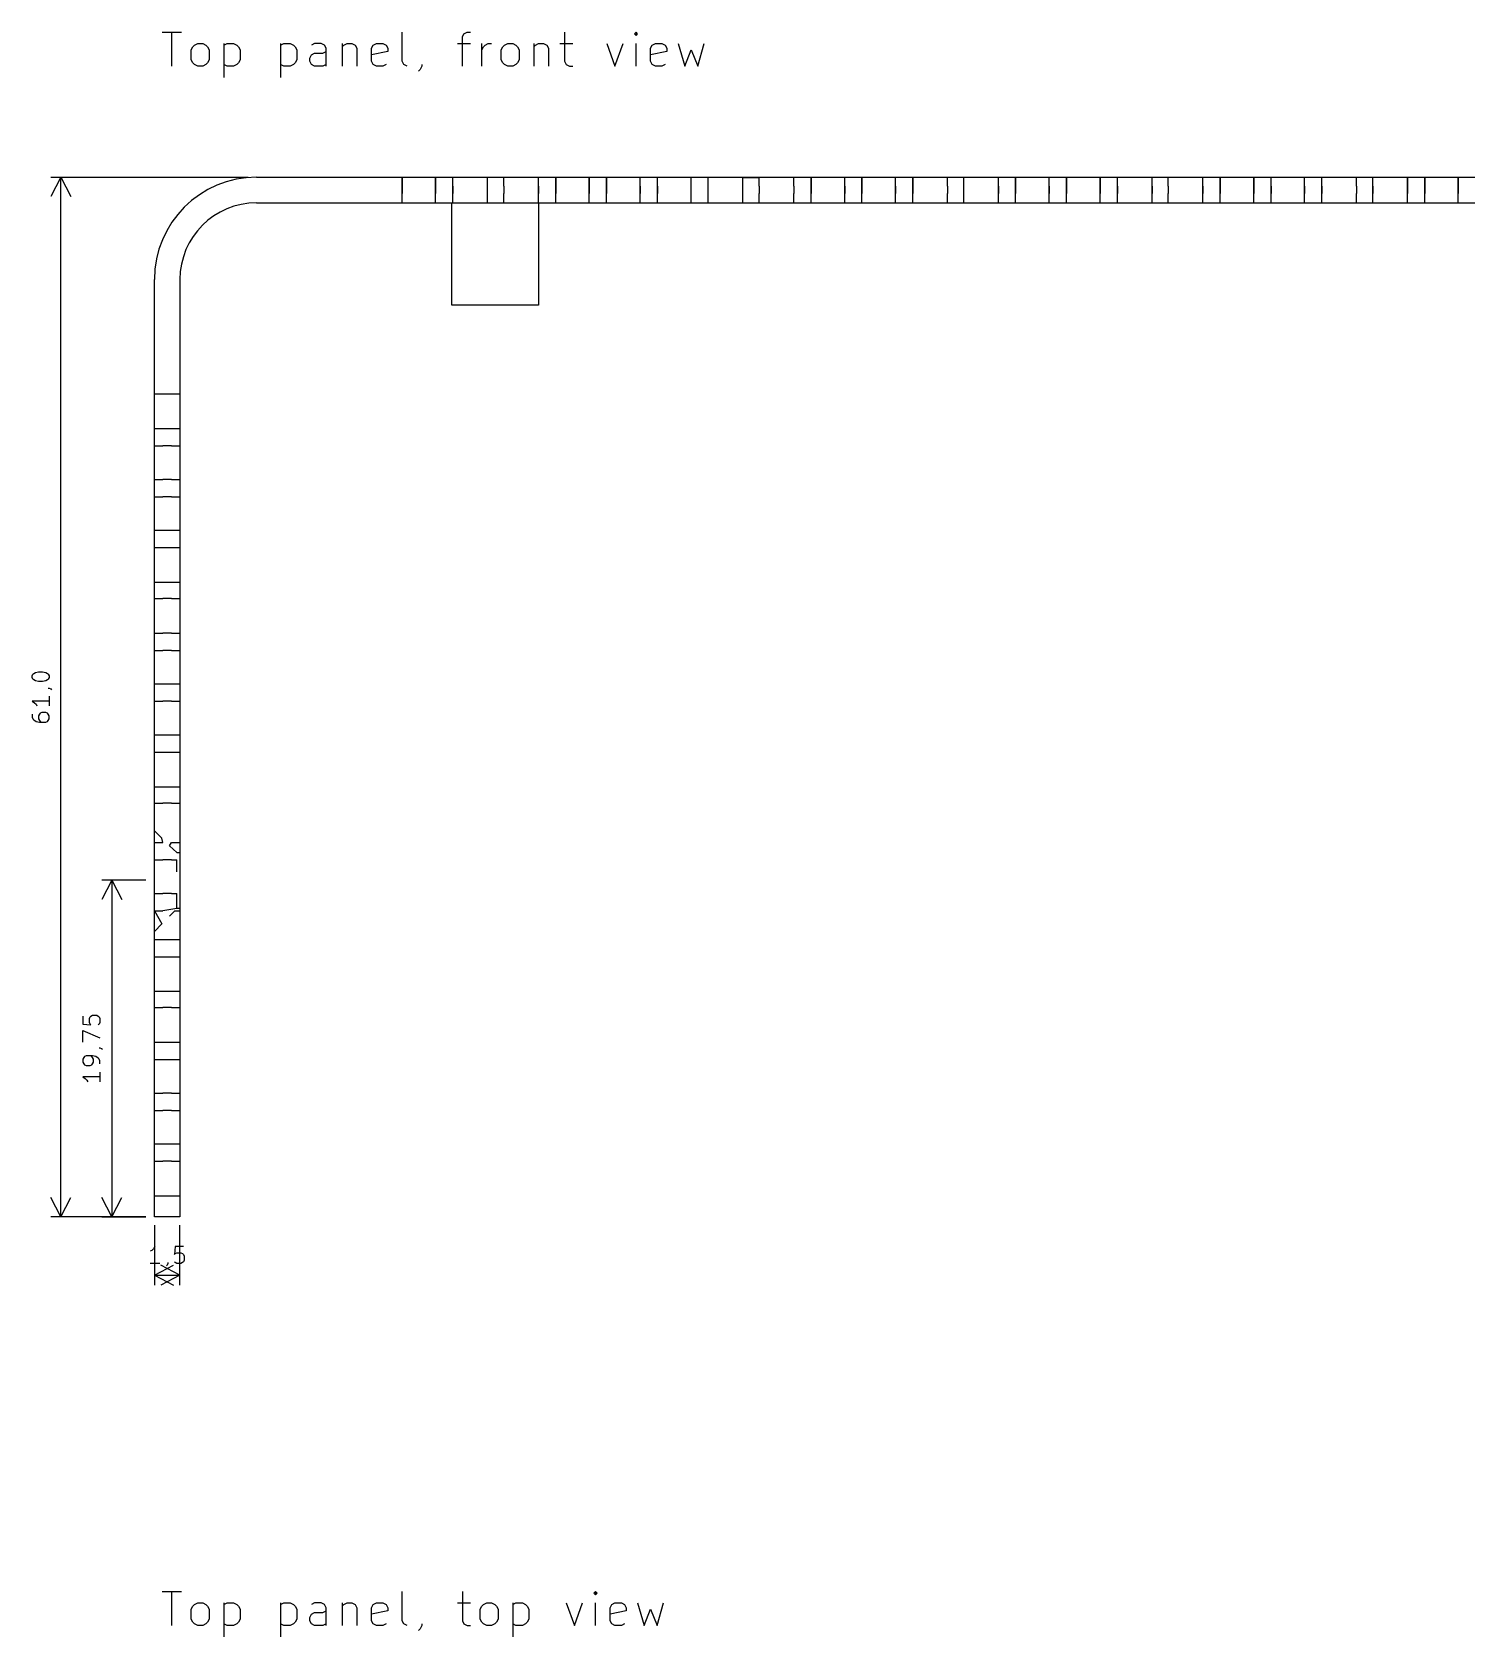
# Model space of a CAD drawing. Extents: x 24 to 504, y -400 to -22.
# Drawn here: x 127.3 to 211.5, y -149.5 to -55.3 of the extents above; entities that cross this region are included whole.
import ezdxf

# ---------------------------------------------------------------- set-up
doc = ezdxf.new("R2010")
doc.units = 0
doc.layers.add('BLACK', color=7, linetype='CONTINUOUS')

msp = doc.modelspace()

# ---------------------------------------------------------------- linework, layer by layer
at = {"layer": 'BLACK', "linetype": 'CONTINUOUS'}
for p, q in [((134.953633, -55.284438), (136.09649, -55.284438)), ((135.525061, -57.284438), (135.525061, -55.284438)), ((149.048873, -56.998723), (149.048873, -55.284438)), ((152.572683, -55.570152), (152.667921, -55.379676)), ((152.667921, -55.379676), (152.858397, -55.284438)), ((152.858397, -55.284438), (153.048873, -55.284438)), ((158.572683, -55.284438), (158.572683, -56.998723)), ((162.76316, -55.284438), (162.667922, -55.379676)), ((162.667922, -55.379676), (162.76316, -55.474914)), ((162.858398, -55.379676), (162.76316, -55.284438)), ((162.76316, -55.284438), (162.76316, -55.474914)), ((162.76316, -55.474914), (162.858398, -55.379676)), ((136.667919, -56.332057), (136.763157, -56.14158)), ((136.667919, -56.903485), (136.667919, -56.332057)), ((136.763157, -56.14158), (136.858395, -56.046342)), ((136.858395, -56.046342), (137.048871, -55.951104)), ((137.048871, -55.951104), (137.334586, -55.951104)), ((137.334586, -55.951104), (137.525062, -56.046342)), ((137.525062, -56.046342), (137.6203, -56.14158)), ((137.6203, -56.14158), (137.715538, -56.332057)), ((137.715538, -56.332057), (137.715538, -56.903485)), ((138.572681, -55.951104), (138.572681, -57.951104)), ((138.572681, -56.046342), (138.763157, -55.951104)), ((138.763157, -55.951104), (139.14411, -55.951104)), ((139.14411, -55.951104), (139.334586, -56.046342)), ((139.334586, -56.046342), (139.429824, -56.14158)), ((139.429824, -56.14158), (139.525062, -56.332057)), ((139.525062, -56.332057), (139.525062, -56.903485)), ((141.906015, -55.951104), (141.906015, -57.951104)), ((141.906015, -56.046342), (142.096491, -55.951104)), ((142.096491, -55.951104), (142.477444, -55.951104)), ((142.477444, -55.951104), (142.66792, -56.046342)), ((142.66792, -56.046342), (142.763158, -56.14158)), ((142.763158, -56.14158), (142.858396, -56.332057)), ((142.858396, -56.332057), (142.858396, -56.903485)), ((143.906015, -55.951104), (143.715539, -56.046342)), ((144.286968, -55.951104), (143.906015, -55.951104)), ((144.477444, -56.046342), (144.286968, -55.951104)), ((144.382206, -56.522533), (144.572682, -56.427295)), ((144.572682, -56.236819), (144.477444, -56.046342)), ((144.572682, -57.284438), (144.572682, -56.236819)), ((145.525063, -55.951104), (145.525063, -57.284438)), ((145.525063, -56.14158), (145.620301, -56.046342)), ((145.620301, -56.046342), (145.810777, -55.951104)), ((145.810777, -55.951104), (146.096492, -55.951104)), ((146.096492, -55.951104), (146.286968, -56.046342)), ((146.286968, -56.046342), (146.382206, -56.236819)), ((146.382206, -56.236819), (146.382206, -57.284438)), ((147.239349, -56.236819), (147.334587, -56.046342)), ((147.239349, -56.998723), (147.239349, -56.236819)), ((148.19173, -56.427295), (147.239349, -56.617771)), ((147.334587, -56.046342), (147.525063, -55.951104)), ((147.525063, -55.951104), (147.906016, -55.951104)), ((147.906016, -55.951104), (148.096492, -56.046342)), ((148.096492, -56.046342), (148.19173, -56.236819)), ((148.19173, -56.236819), (148.19173, -56.427295)), ((152.286969, -55.951104), (153.048873, -55.951104)), ((152.572683, -57.284438), (152.572683, -55.570152)), ((153.71554, -57.284438), (153.71554, -55.951104)), ((153.71554, -56.332057), (153.810778, -56.14158)), ((153.810778, -56.14158), (153.906016, -56.046342)), ((153.906016, -56.046342), (154.096492, -55.951104)), ((154.096492, -55.951104), (154.286969, -55.951104)), ((154.858397, -56.332057), (154.953635, -56.14158)), ((154.858397, -56.903485), (154.858397, -56.332057)), ((154.953635, -56.14158), (155.048873, -56.046342)), ((155.048873, -56.046342), (155.239349, -55.951104)), ((155.239349, -55.951104), (155.525064, -55.951104)), ((155.525064, -55.951104), (155.71554, -56.046342)), ((155.71554, -56.046342), (155.810778, -56.14158)), ((155.810778, -56.14158), (155.906016, -56.332057)), ((155.906016, -56.332057), (155.906016, -56.903485)), ((156.763159, -55.951104), (156.763159, -57.284438)), ((156.763159, -56.14158), (156.858397, -56.046342)), ((156.858397, -56.046342), (157.048873, -55.951104)), ((157.048873, -55.951104), (157.334588, -55.951104)), ((157.334588, -55.951104), (157.525064, -56.046342)), ((157.525064, -56.046342), (157.620302, -56.236819)), ((157.620302, -56.236819), (157.620302, -57.284438)), ((158.286969, -55.951104), (159.048873, -55.951104)), ((161.048874, -55.951104), (161.525064, -57.284438)), ((161.525064, -57.284438), (162.001255, -55.951104)), ((162.76316, -57.284438), (162.76316, -55.951104)), ((163.620303, -56.236819), (163.715541, -56.046342)), ((163.620303, -56.998723), (163.620303, -56.236819)), ((164.572684, -56.427295), (163.620303, -56.617771)), ((163.715541, -56.046342), (163.906017, -55.951104)), ((163.906017, -55.951104), (164.28697, -55.951104)), ((164.28697, -55.951104), (164.477446, -56.046342)), ((164.477446, -56.046342), (164.572684, -56.236819)), ((164.572684, -56.236819), (164.572684, -56.427295)), ((165.239351, -55.951104), (165.620303, -57.284438)), ((165.620303, -57.284438), (166.001256, -56.332057)), ((166.001256, -56.332057), (166.382208, -57.284438)), ((166.382208, -57.284438), (166.76316, -55.951104)), ((136.763157, -57.093961), (136.667919, -56.903485)), ((136.858395, -57.1892), (136.763157, -57.093961)), ((137.048871, -57.284438), (136.858395, -57.1892)), ((137.334586, -57.284438), (137.048871, -57.284438)), ((137.525062, -57.1892), (137.334586, -57.284438)), ((137.6203, -57.093961), (137.525062, -57.1892)), ((137.715538, -56.903485), (137.6203, -57.093961)), ((138.763157, -57.284438), (138.572681, -57.1892)), ((139.14411, -57.284438), (138.763157, -57.284438)), ((139.334586, -57.1892), (139.14411, -57.284438)), ((139.429824, -57.093961), (139.334586, -57.1892)), ((139.525062, -56.903485), (139.429824, -57.093961)), ((142.096491, -57.284438), (141.906015, -57.1892)), ((142.477444, -57.284438), (142.096491, -57.284438)), ((142.66792, -57.1892), (142.477444, -57.284438)), ((142.763158, -57.093961), (142.66792, -57.1892)), ((142.858396, -56.903485), (142.763158, -57.093961)), ((143.620301, -56.808247), (143.715539, -56.617771)), ((143.620301, -56.998723), (143.620301, -56.808247)), ((143.715539, -57.1892), (143.620301, -56.998723)), ((143.715539, -56.617771), (143.906015, -56.522533)), ((143.906015, -57.284438), (143.715539, -57.1892)), ((143.906015, -56.522533), (144.382206, -56.522533)), ((144.382206, -57.284438), (143.906015, -57.284438)), ((144.572682, -57.1892), (144.382206, -57.284438)), ((147.334587, -57.1892), (147.239349, -56.998723)), ((147.525063, -57.284438), (147.334587, -57.1892)), ((147.906016, -57.284438), (147.525063, -57.284438)), ((148.096492, -57.1892), (147.906016, -57.284438)), ((149.144111, -57.1892), (149.048873, -56.998723)), ((149.334587, -57.284438), (149.144111, -57.1892)), ((150.19173, -57.284438), (150.096492, -57.474914)), ((150.19173, -57.1892), (150.19173, -57.284438)), ((154.953635, -57.093961), (154.858397, -56.903485)), ((155.048873, -57.1892), (154.953635, -57.093961)), ((155.239349, -57.284438), (155.048873, -57.1892)), ((155.525064, -57.284438), (155.239349, -57.284438)), ((155.71554, -57.1892), (155.525064, -57.284438)), ((155.810778, -57.093961), (155.71554, -57.1892)), ((155.906016, -56.903485), (155.810778, -57.093961)), ((158.572683, -56.998723), (158.667921, -57.1892)), ((158.667921, -57.1892), (158.858397, -57.284438)), ((158.858397, -57.284438), (159.048873, -57.284438)), ((163.715541, -57.1892), (163.620303, -56.998723)), ((163.906017, -57.284438), (163.715541, -57.1892)), ((164.28697, -57.284438), (163.906017, -57.284438)), ((164.477446, -57.1892), (164.28697, -57.284438)), ((150.096492, -57.474914), (150.001254, -57.570152)), ((129.02, -63.8), (128.433579, -64.926504)), ((128.43358, -63.8), (140, -63.8)), ((129.02, -124.8), (129.02, -63.8)), ((129.02, -63.8), (129.606421, -64.926504)), ((140.5, -63.8), (384, -63.8)), ((149.035216, -63.809734), (149.035216, -64.762267)), ((149.035216, -64.317733), (149.035216, -63.809734)), ((151.003718, -64.317733), (151.003718, -63.809734)), ((151.003718, -63.809734), (151.003718, -64.762267)), ((152.019716, -64.317733), (152.019716, -63.809734)), ((154.051715, -64.317733), (154.051715, -63.809734)), ((155.00422, -64.317733), (155.00422, -63.809734)), ((157.036198, -64.317733), (157.036198, -63.809734)), ((158.052196, -64.317733), (158.052196, -63.809734)), ((158.052196, -63.809734), (158.052196, -64.762267)), ((160.020699, -64.317733), (160.020699, -63.809734)), ((160.020699, -63.809734), (160.020699, -64.762267)), ((161.036696, -63.809734), (161.036696, -64.762267)), ((161.036696, -64.317733), (161.036696, -63.809734)), ((163.005199, -64.317733), (163.005199, -63.809734)), ((164.021197, -64.317733), (164.021197, -63.809734)), ((165.989678, -64.508219), (165.989678, -63.809734)), ((167.00568, -64.317733), (167.00568, -63.809734)), ((169.037679, -64.317733), (169.037679, -63.809734)), ((169.037679, -63.809734), (169.99018, -63.809734)), ((169.99018, -64.317733), (169.99018, -63.809734)), ((172.022179, -64.317733), (172.022179, -63.809734)), ((173.038177, -64.317733), (173.038177, -63.809734)), ((173.038177, -63.809734), (173.038177, -64.762267)), ((175.006659, -64.317733), (175.006659, -63.809734)), ((176.022656, -64.317733), (176.022656, -63.809734)), ((176.022656, -63.809734), (176.022656, -64.762267)), ((177.991159, -64.317733), (177.991159, -63.809734)), ((179.007157, -64.317733), (179.007157, -63.809734)), ((179.007157, -63.809734), (179.007157, -64.762267)), ((181.039156, -64.317733), (181.039156, -63.809734)), ((181.991661, -64.317733), (181.991661, -63.809734)), ((184.023639, -64.317733), (184.023639, -63.809734)), ((185.039636, -64.317733), (185.039636, -63.809734)), ((185.039636, -63.809734), (185.039636, -64.762267)), ((187.008139, -64.317733), (187.008139, -63.809734)), ((188.024137, -63.809734), (188.024137, -64.762267)), ((188.024137, -64.317733), (188.024137, -63.809734)), ((189.99264, -63.809734), (189.99264, -64.762267)), ((189.99264, -64.317733), (189.99264, -63.809734)), ((191.008637, -64.317733), (191.008637, -63.809734)), ((193.040615, -64.317733), (193.040615, -63.809734)), ((193.99312, -64.317733), (193.99312, -63.809734)), ((196.025119, -64.317733), (196.025119, -63.809734)), ((197.041117, -63.809734), (197.041117, -64.762267)), ((197.041117, -64.317733), (197.041117, -63.809734)), ((199.00962, -63.809734), (199.00962, -64.762267)), ((199.00962, -64.317733), (199.00962, -63.809734)), ((200.025617, -64.317733), (200.025617, -63.809734)), ((201.994099, -64.317733), (201.994099, -63.809734)), ((203.010097, -64.317733), (203.010097, -63.809734)), ((205.042096, -64.317733), (205.042096, -63.809734)), ((205.994597, -64.317733), (205.994597, -63.809734)), ((208.026596, -64.317733), (208.026596, -63.809734)), ((208.026596, -63.809734), (208.026596, -64.762267)), ((209.042598, -63.809734), (209.042598, -64.762267)), ((209.042598, -64.317733), (209.042598, -63.809734)), ((211.011079, -63.809734), (211.011079, -64.762267)), ((211.011079, -64.317733), (211.011079, -63.809734)), ((149.035216, -64.762267), (149.035216, -64.317733)), ((149.035216, -65.270231), (149.035216, -64.762267)), ((151.003718, -64.762267), (151.003718, -64.317733)), ((151.003718, -65.270231), (151.003718, -64.762267)), ((152.019716, -65.270231), (152.019716, -64.317733)), ((152.019716, -64.317733), (152.019716, -64.762267)), ((152.019716, -65.270231), (152.019716, -64.762267)), ((154.051715, -64.762267), (154.051715, -64.317733)), ((154.051715, -65.270231), (154.051715, -64.762267)), ((155.00422, -64.317733), (155.00422, -64.762267)), ((155.00422, -65.270231), (155.00422, -64.762267)), ((157.036198, -64.317733), (157.036198, -64.762267)), ((157.036198, -65.270231), (157.036198, -64.317733)), ((157.036198, -65.270231), (157.036198, -64.762267)), ((158.052196, -64.762267), (158.052196, -64.317733)), ((158.052196, -65.270231), (158.052196, -64.762267)), ((160.020699, -64.762267), (160.020699, -64.317733)), ((160.020699, -65.270231), (160.020699, -64.762267)), ((161.036696, -64.762267), (161.036696, -64.317733)), ((161.036696, -65.270231), (161.036696, -64.762267)), ((163.005199, -65.270231), (163.005199, -64.317733)), ((163.005199, -64.317733), (163.005199, -64.762267)), ((163.005199, -65.270231), (163.005199, -64.762267)), ((164.021197, -65.270231), (164.021197, -64.317733)), ((164.021197, -64.317733), (164.021197, -64.762267)), ((164.021197, -65.270231), (164.021197, -64.762267)), ((165.989678, -65.270231), (165.989678, -64.317733)), ((165.989678, -65.270231), (165.989678, -64.762267)), ((167.00568, -64.762267), (167.00568, -64.317733)), ((167.00568, -65.293102), (167.00568, -64.762267)), ((169.037679, -64.762267), (169.037679, -64.317733)), ((169.037679, -65.293102), (169.037679, -64.762267)), ((169.99018, -64.317733), (169.99018, -64.762267)), ((169.99018, -65.270231), (169.99018, -64.762267)), ((172.022179, -64.317733), (172.022179, -64.762267)), ((172.022179, -65.270231), (172.022179, -64.762267)), ((173.038177, -64.762267), (173.038177, -64.317733)), ((173.038177, -65.270231), (173.038177, -64.762267)), ((175.006659, -64.317733), (175.006659, -64.762267)), ((175.006659, -65.270231), (175.006659, -64.317733)), ((175.006659, -65.270231), (175.006659, -64.762267)), ((176.022656, -64.762267), (176.022656, -64.317733)), ((176.022656, -65.270231), (176.022656, -64.762267)), ((177.991159, -65.270231), (177.991159, -64.317733)), ((177.991159, -64.317733), (177.991159, -64.762267)), ((177.991159, -65.270231), (177.991159, -64.762267)), ((179.007157, -64.762267), (179.007157, -64.317733)), ((179.007157, -65.270231), (179.007157, -64.762267)), ((181.039156, -64.317733), (181.039156, -64.762267)), ((181.039156, -65.270231), (181.039156, -64.762267)), ((181.991661, -64.762267), (181.991661, -64.317733)), ((181.991661, -65.270231), (181.991661, -64.762267)), ((184.023639, -64.317733), (184.023639, -64.762267)), ((184.023639, -65.270231), (184.023639, -64.317733)), ((184.023639, -65.270231), (184.023639, -64.762267)), ((185.039636, -64.762267), (185.039636, -64.317733)), ((185.039636, -65.270231), (185.039636, -64.762267)), ((187.008139, -64.317733), (187.008139, -64.762267)), ((187.008139, -65.270231), (187.008139, -64.317733)), ((187.008139, -65.270231), (187.008139, -64.762267)), ((188.024137, -64.762267), (188.024137, -64.317733)), ((188.024137, -65.270231), (188.024137, -64.762267)), ((189.99264, -64.762267), (189.99264, -64.317733)), ((189.99264, -65.270231), (189.99264, -64.762267)), ((191.008637, -65.270231), (191.008637, -64.317733)), ((191.008637, -64.317733), (191.008637, -64.762267)), ((191.008637, -65.270231), (191.008637, -64.762267)), ((193.040615, -65.270231), (193.040615, -64.317733)), ((193.040615, -64.317733), (193.040615, -64.762267)), ((193.040615, -65.270231), (193.040615, -64.762267)), ((193.99312, -64.317733), (193.99312, -64.762267)), ((193.99312, -65.270231), (193.99312, -64.762267)), ((196.025119, -64.317733), (196.025119, -64.762267)), ((196.025119, -65.270231), (196.025119, -64.317733)), ((196.025119, -65.270231), (196.025119, -64.762267)), ((197.041117, -64.762267), (197.041117, -64.317733)), ((197.041117, -65.270231), (197.041117, -64.762267)), ((199.00962, -64.762267), (199.00962, -64.317733)), ((199.00962, -65.270231), (199.00962, -64.762267)), ((200.025617, -65.270231), (200.025617, -64.317733)), ((200.025617, -64.317733), (200.025617, -64.762267)), ((200.025617, -65.270231), (200.025617, -64.762267)), ((201.994099, -64.317733), (201.994099, -64.762267)), ((201.994099, -65.270231), (201.994099, -64.317733)), ((201.994099, -65.270231), (201.994099, -64.762267)), ((203.010097, -64.317733), (203.010097, -64.762267)), ((203.010097, -65.270231), (203.010097, -64.317733)), ((203.010097, -65.270231), (203.010097, -64.762267)), ((205.042096, -64.317733), (205.042096, -64.762267)), ((205.042096, -65.270231), (205.042096, -64.762267)), ((205.994597, -64.317733), (205.994597, -64.762267)), ((205.994597, -65.270231), (205.994597, -64.317733)), ((205.994597, -65.270231), (205.994597, -64.762267)), ((208.026596, -64.762267), (208.026596, -64.317733)), ((208.026596, -65.270231), (208.026596, -64.762267)), ((209.042598, -64.762267), (209.042598, -64.317733)), ((209.042598, -65.270231), (209.042598, -64.762267)), ((211.011079, -64.762267), (211.011079, -64.317733)), ((211.011079, -65.270231), (211.011079, -64.762267)), ((140.5, -65.3), (384, -65.3)), ((151.95, -65.3), (157.05, -65.3)), ((151.95, -71.3), (151.95, -65.3)), ((157.05, -65.3), (157.05, -71.3)), ((134.5, -124.8), (134.5, -69.8)), ((136, -69.8), (136, -124.8)), ((157.05, -71.3), (151.95, -71.3)), ((134.5, -76.516604), (135, -76.516604)), ((135, -76.516604), (135.507998, -76.516604)), ((135.507998, -76.516604), (136, -76.516604)), ((134.5, -78.5486), (135, -78.5486)), ((135, -78.5486), (135.507998, -78.5486)), ((135.507998, -78.5486), (136, -78.5486)), ((134.5, -79.564597), (135, -79.564597)), ((135.507998, -79.564597), (135, -79.564597)), ((135.507998, -79.564597), (136, -79.564597)), ((134.5, -81.533093), (135.004, -81.533093)), ((135.507998, -81.533093), (135, -81.533093)), ((135.507998, -81.533093), (136, -81.533093)), ((134.5, -82.549091), (135.004, -82.549091)), ((135.507998, -82.549091), (135, -82.549091)), ((135.507998, -82.549091), (136, -82.549091)), ((134.5, -84.517587), (135.004, -84.517587)), ((135, -84.517587), (135.507998, -84.517587)), ((135.507998, -84.517587), (136, -84.517587)), ((134.5, -85.533584), (135.004, -85.533584)), ((135, -85.533584), (135.507998, -85.533584)), ((135.507998, -85.533584), (136, -85.533584)), ((134.5, -87.56558), (135.004, -87.56558)), ((135, -87.56558), (135.507998, -87.56558)), ((135.507998, -87.56558), (136, -87.56558)), ((134.5, -88.518078), (135.004, -88.518078)), ((135.507998, -88.518078), (135, -88.518078)), ((135.507998, -88.518078), (136, -88.518078)), ((134.5, -90.550073), (135.004, -90.550073)), ((135.507998, -90.550073), (135, -90.550073)), ((135.507998, -90.550073), (136, -90.550073)), ((134.5, -91.566071), (135.004, -91.566071)), ((135.507998, -91.566071), (135, -91.566071)), ((135.507998, -91.566071), (136, -91.566071)), ((127.324819, -93.061904), (127.372438, -92.966666)), ((127.324819, -93.157142), (127.324819, -93.061904)), ((127.372438, -93.25238), (127.324819, -93.157142)), ((127.372438, -92.966666), (127.420057, -92.919047)), ((127.420057, -92.919047), (127.515295, -92.871428)), ((127.515295, -92.871428), (127.705771, -92.823809)), ((127.705771, -92.823809), (127.943866, -92.823809)), ((127.943866, -92.823809), (128.134342, -92.871428)), ((128.134342, -92.871428), (128.22958, -92.919047)), ((128.22958, -92.919047), (128.2772, -92.966666)), ((128.2772, -92.966666), (128.324819, -93.061904)), ((128.324819, -93.157142), (128.2772, -93.25238)), ((128.324819, -93.061904), (128.324819, -93.157142)), ((127.420057, -93.299999), (127.372438, -93.25238)), ((127.515295, -93.347618), (127.420057, -93.299999)), ((127.705771, -93.395237), (127.515295, -93.347618)), ((127.943866, -93.395237), (127.705771, -93.395237)), ((128.134342, -93.347618), (127.943866, -93.395237)), ((128.22958, -93.299999), (128.134342, -93.347618)), ((128.2772, -93.25238), (128.22958, -93.299999)), ((128.2772, -93.776189), (128.324819, -93.776189)), ((128.324819, -93.776189), (128.420057, -93.823808)), ((128.420057, -93.823808), (128.467676, -93.871427)), ((134.5, -93.534567), (135.004, -93.534567)), ((135, -93.534567), (135.507998, -93.534567)), ((135.507998, -93.534567), (136, -93.534567)), ((128.324819, -94.538094), (127.324819, -94.538094)), ((127.324819, -94.538094), (127.467676, -94.633332)), ((127.467676, -94.633332), (127.562914, -94.72857)), ((127.562914, -94.72857), (127.610533, -94.823808)), ((128.324819, -94.25238), (128.324819, -94.823808)), ((134.5, -94.550564), (135.004, -94.550564)), ((135.507998, -94.550564), (135, -94.550564)), ((135.507998, -94.550564), (136, -94.550564)), ((127.324819, -95.299999), (127.324819, -95.490475)), ((127.324819, -95.490475), (127.372438, -95.585713)), ((127.372438, -95.585713), (127.420057, -95.633332)), ((127.420057, -95.633332), (127.562914, -95.72857)), ((127.562914, -95.72857), (127.75339, -95.776189)), ((127.75339, -95.299999), (127.705771, -95.395237)), ((127.705771, -95.395237), (127.705771, -95.585713)), ((127.705771, -95.585713), (127.75339, -95.680951)), ((127.801009, -95.25238), (127.75339, -95.299999)), ((127.75339, -95.680951), (127.801009, -95.72857)), ((127.75339, -95.776189), (128.134342, -95.776189)), ((127.896247, -95.204761), (127.801009, -95.25238)), ((127.801009, -95.72857), (127.896247, -95.776189)), ((128.134342, -95.204761), (127.896247, -95.204761)), ((128.22958, -95.25238), (128.134342, -95.204761)), ((128.134342, -95.776189), (128.22958, -95.72857)), ((128.2772, -95.299999), (128.22958, -95.25238)), ((128.22958, -95.72857), (128.2772, -95.680951)), ((128.324819, -95.395237), (128.2772, -95.299999)), ((128.2772, -95.680951), (128.324819, -95.585713)), ((128.324819, -95.585713), (128.324819, -95.395237)), ((134.5, -96.519095), (135.004, -96.519095)), ((135, -96.519095), (135.507998, -96.519095)), ((135.507998, -96.519095), (136, -96.519095)), ((134.5, -97.535023), (135.004, -97.535023)), ((135, -97.535023), (135.507998, -97.535023)), ((135.507998, -97.535023), (136, -97.535023)), ((134.5, -99.567018), (135.004, -99.567018)), ((135, -99.567018), (135.507998, -99.567018)), ((135.507998, -99.567018), (136, -99.567018)), ((134.5, -100.519551), (135.004, -100.519551)), ((135.507998, -100.519551), (135, -100.519551)), ((135.507998, -100.519551), (136, -100.519551)), ((134.936503, -102.591721), (134.5, -102.147257)), ((135, -102.845756), (134.936503, -102.591721)), ((134.5, -102.845756), (135, -102.845756)), ((135.381002, -103.03622), (135.507998, -102.845756)), ((135.825505, -103.417255), (135.381002, -103.03622)), ((135.507998, -102.845756), (136, -102.845756)), ((135.825505, -103.417255), (136, -103.417255)), ((134.5, -103.861754), (135, -103.861754)), ((135.507998, -103.861754), (135, -103.861754)), ((135.507998, -103.861754), (135.825505, -103.861754)), ((135.825505, -104.560252), (135.825505, -103.861754)), ((132, -105.05), (131.413579, -106.176504)), ((134, -105.05), (131.41358, -105.05)), ((132, -105.05), (132, -124.8)), ((132, -105.05), (132.586421, -106.176504)), ((134.5, -105.830249), (135, -105.830249)), ((135.507998, -105.830249), (135, -105.830249)), ((135.507998, -105.830249), (135.825505, -105.830249)), ((135.825505, -106.719247), (135.825505, -105.830249)), ((134.5, -106.846247), (134.936503, -107.608245)), ((134.5, -106.846247), (135, -106.846247)), ((135.825505, -106.719247), (135, -106.846247)), ((135.698504, -106.846247), (135.381002, -107.163746)), ((135.698504, -106.846247), (136, -106.846247)), ((136, -106.719247), (135.825505, -106.719247)), ((134.936503, -107.608245), (134.5, -108.052744)), ((134.5, -108.520534), (135.004, -108.520534)), ((135, -108.520534), (135.507998, -108.520534)), ((135.507998, -108.520534), (136, -108.520534)), ((134.5, -109.536531), (135.006, -109.536531)), ((135, -109.536531), (135.507998, -109.536531)), ((135.507998, -109.536531), (136, -109.536531)), ((134.5, -111.568527), (135.006, -111.568527)), ((135, -111.568527), (135.507998, -111.568527)), ((135.507998, -111.568527), (136, -111.568527)), ((130.781009, -113.020238), (130.876247, -112.972619)), ((130.876247, -112.972619), (131.114342, -112.972619)), ((131.114342, -112.972619), (131.20958, -113.020238)), ((134.5, -112.521025), (135.006, -112.521025)), ((135.507998, -112.521025), (135, -112.521025)), ((135.507998, -112.521025), (136, -112.521025)), ((130.304819, -113.020238), (130.304819, -113.496428)), ((130.304819, -113.496428), (130.781009, -113.544047)), ((130.304819, -114.544047), (130.304819, -113.877381)), ((130.304819, -113.877381), (131.304819, -114.305952)), ((130.685771, -113.163095), (130.73339, -113.067857)), ((130.685771, -113.40119), (130.685771, -113.163095)), ((130.73339, -113.496428), (130.685771, -113.40119)), ((130.73339, -113.067857), (130.781009, -113.020238)), ((130.781009, -113.544047), (130.73339, -113.496428)), ((131.20958, -113.020238), (131.2572, -113.067857)), ((131.2572, -113.496428), (131.20958, -113.544047)), ((131.2572, -113.067857), (131.304819, -113.163095)), ((131.304819, -113.40119), (131.2572, -113.496428)), ((131.304819, -113.163095), (131.304819, -113.40119)), ((131.2572, -114.87738), (131.304819, -114.87738)), ((131.304819, -114.87738), (131.400057, -114.924999)), ((134.5, -114.55302), (135.004, -114.55302)), ((135, -114.55302), (135.507998, -114.55302)), ((135.507998, -114.55302), (136, -114.55302)), ((130.352438, -115.448809), (130.304819, -115.544047)), ((130.304819, -115.544047), (130.304819, -115.734523)), ((130.304819, -115.734523), (130.352438, -115.829761)), ((130.400057, -115.40119), (130.352438, -115.448809)), ((130.495295, -115.353571), (130.400057, -115.40119)), ((130.876247, -115.353571), (130.495295, -115.353571)), ((130.828628, -115.40119), (130.73339, -115.353571)), ((130.876247, -115.448809), (130.828628, -115.40119)), ((131.066723, -115.40119), (130.876247, -115.353571)), ((130.923866, -115.544047), (130.876247, -115.448809)), ((130.876247, -115.829761), (130.923866, -115.734523)), ((130.923866, -115.734523), (130.923866, -115.544047)), ((131.20958, -115.496428), (131.066723, -115.40119)), ((131.2572, -115.544047), (131.20958, -115.496428)), ((131.304819, -115.639285), (131.2572, -115.544047)), ((131.304819, -115.829761), (131.304819, -115.639285)), ((131.400057, -114.924999), (131.447676, -114.972618)), ((134.498001, -115.569053), (135.006, -115.569053)), ((135, -115.569053), (135.507998, -115.569053)), ((135.507998, -115.569053), (136, -115.569053)), ((131.304819, -116.591666), (130.304819, -116.591666)), ((130.304819, -116.591666), (130.447676, -116.686904)), ((130.352438, -115.829761), (130.400057, -115.87738)), ((130.400057, -115.87738), (130.495295, -115.924999)), ((130.447676, -116.686904), (130.542914, -116.782142)), ((130.495295, -115.924999), (130.73339, -115.924999)), ((130.73339, -115.924999), (130.828628, -115.87738)), ((130.828628, -115.87738), (130.876247, -115.829761)), ((131.304819, -116.305952), (131.304819, -116.87738)), ((130.542914, -116.782142), (130.590533, -116.87738)), ((134.5, -117.537514), (135.004, -117.537514)), ((135.507998, -117.537514), (135, -117.537514)), ((135.507998, -117.537514), (136, -117.537514)), ((134.5, -118.553512), (135.004, -118.553512)), ((135.507998, -118.553512), (135, -118.553512)), ((135.507998, -118.553512), (136, -118.553512)), ((134.5, -120.522007), (135, -120.522007)), ((135, -120.522007), (135.507998, -120.522007)), ((135.507998, -120.522007), (136, -120.522007)), ((134.5, -121.538005), (135, -121.538005)), ((135.507998, -121.538005), (135, -121.538005)), ((135.507998, -121.538005), (136, -121.538005)), ((129.02, -124.8), (128.433579, -123.673496)), ((129.02, -124.8), (129.606421, -123.673496)), ((132, -124.8), (131.413579, -123.673496)), ((132, -124.8), (132.586421, -123.673496)), ((134.5, -123.57), (135, -123.57)), ((135, -123.57), (135.507998, -123.57)), ((135.507998, -123.57), (136, -123.57)), ((134, -124.8), (128.43358, -124.8)), ((131.41358, -124.8), (134, -124.8)), ((136, -124.8), (134.5, -124.8)), ((134.5, -125.3), (134.5, -128.81642)), ((136, -128.81642), (136, -125.3)), ((134.345238, -126.772914), (134.25, -126.820533)), ((134.440476, -126.677676), (134.345238, -126.772914)), ((134.535714, -126.534819), (134.440476, -126.677676)), ((134.535714, -127.534819), (134.535714, -126.534819)), ((135.72619, -126.534819), (135.678571, -127.011009)), ((135.678571, -127.011009), (135.72619, -126.96339)), ((136.20238, -126.534819), (135.72619, -126.534819)), ((135.72619, -126.96339), (135.821428, -126.915771)), ((135.821428, -126.915771), (136.059523, -126.915771)), ((136.059523, -126.915771), (136.154761, -126.96339)), ((136.154761, -126.96339), (136.20238, -127.011009)), ((136.20238, -127.011009), (136.249999, -127.106247)), ((136.249999, -127.106247), (136.249999, -127.344342)), ((134.821428, -127.534819), (134.25, -127.534819)), ((134.5, -128.23), (135.626504, -127.643579)), ((136, -128.23), (134.873496, -127.643579)), ((135.25, -127.630057), (135.202381, -127.677676)), ((135.297619, -127.534819), (135.25, -127.630057)), ((135.297619, -127.4872), (135.297619, -127.534819)), ((135.72619, -127.4872), (135.678571, -127.43958)), ((135.821428, -127.534819), (135.72619, -127.4872)), ((136.059523, -127.534819), (135.821428, -127.534819)), ((136.154761, -127.4872), (136.059523, -127.534819)), ((136.20238, -127.43958), (136.154761, -127.4872)), ((136.249999, -127.344342), (136.20238, -127.43958)), ((134.5, -128.23), (136, -128.23)), ((134.5, -128.23), (135.626504, -128.816421)), ((136, -128.23), (134.873496, -128.816421)), ((134.953633, -146.784438), (136.09649, -146.784438)), ((135.525061, -148.784438), (135.525061, -146.784438)), ((149.048873, -148.498723), (149.048873, -146.784438)), ((152.572683, -146.784438), (152.572683, -148.498723)), ((160.382208, -146.784438), (160.28697, -146.879676)), ((160.28697, -146.879676), (160.382208, -146.974914)), ((160.477446, -146.879676), (160.382208, -146.784438)), ((160.382208, -146.784438), (160.382208, -146.974914)), ((160.382208, -146.974914), (160.477446, -146.879676)), ((136.667919, -147.832057), (136.763157, -147.64158)), ((136.667919, -148.403485), (136.667919, -147.832057)), ((136.763157, -147.64158), (136.858395, -147.546342)), ((136.858395, -147.546342), (137.048871, -147.451104)), ((137.048871, -147.451104), (137.334586, -147.451104)), ((137.334586, -147.451104), (137.525062, -147.546342)), ((137.525062, -147.546342), (137.6203, -147.64158)), ((137.6203, -147.64158), (137.715538, -147.832057)), ((137.715538, -147.832057), (137.715538, -148.403485)), ((138.572681, -147.451104), (138.572681, -149.451104)), ((138.572681, -147.546342), (138.763157, -147.451104)), ((138.763157, -147.451104), (139.14411, -147.451104)), ((139.14411, -147.451104), (139.334586, -147.546342)), ((139.334586, -147.546342), (139.429824, -147.64158)), ((139.429824, -147.64158), (139.525062, -147.832057)), ((139.525062, -147.832057), (139.525062, -148.403485)), ((141.906015, -147.451104), (141.906015, -149.451104)), ((141.906015, -147.546342), (142.096491, -147.451104)), ((142.096491, -147.451104), (142.477444, -147.451104)), ((142.477444, -147.451104), (142.66792, -147.546342)), ((142.66792, -147.546342), (142.763158, -147.64158)), ((142.763158, -147.64158), (142.858396, -147.832057)), ((142.858396, -147.832057), (142.858396, -148.403485)), ((143.906015, -147.451104), (143.715539, -147.546342)), ((144.286968, -147.451104), (143.906015, -147.451104)), ((144.477444, -147.546342), (144.286968, -147.451104)), ((144.572682, -147.736819), (144.477444, -147.546342)), ((144.572682, -148.784438), (144.572682, -147.736819)), ((145.525063, -147.451104), (145.525063, -148.784438)), ((145.525063, -147.64158), (145.620301, -147.546342)), ((145.620301, -147.546342), (145.810777, -147.451104)), ((145.810777, -147.451104), (146.096492, -147.451104)), ((146.096492, -147.451104), (146.286968, -147.546342)), ((146.286968, -147.546342), (146.382206, -147.736819)), ((146.382206, -147.736819), (146.382206, -148.784438)), ((147.239349, -147.736819), (147.334587, -147.546342)), ((147.239349, -148.498723), (147.239349, -147.736819)), ((147.334587, -147.546342), (147.525063, -147.451104)), ((147.525063, -147.451104), (147.906016, -147.451104)), ((147.906016, -147.451104), (148.096492, -147.546342)), ((148.096492, -147.546342), (148.19173, -147.736819)), ((148.19173, -147.736819), (148.19173, -147.927295)), ((152.286969, -147.451104), (153.048873, -147.451104)), ((153.620302, -147.832057), (153.71554, -147.64158)), ((153.620302, -148.403485), (153.620302, -147.832057)), ((153.71554, -147.64158), (153.810778, -147.546342)), ((153.810778, -147.546342), (154.001254, -147.451104)), ((154.001254, -147.451104), (154.286969, -147.451104)), ((154.286969, -147.451104), (154.477445, -147.546342)), ((154.477445, -147.546342), (154.572683, -147.64158)), ((154.572683, -147.64158), (154.667921, -147.832057)), ((154.667921, -147.832057), (154.667921, -148.403485)), ((155.525064, -147.451104), (155.525064, -149.451104)), ((155.525064, -147.546342), (155.71554, -147.451104)), ((155.71554, -147.451104), (156.096493, -147.451104)), ((156.096493, -147.451104), (156.286969, -147.546342)), ((156.286969, -147.546342), (156.382207, -147.64158)), ((156.382207, -147.64158), (156.477445, -147.832057)), ((156.477445, -147.832057), (156.477445, -148.403485)), ((158.667922, -147.451104), (159.144112, -148.784438)), ((159.144112, -148.784438), (159.620303, -147.451104)), ((160.382208, -148.784438), (160.382208, -147.451104)), ((161.239351, -147.736819), (161.334589, -147.546342)), ((161.239351, -148.498723), (161.239351, -147.736819)), ((161.334589, -147.546342), (161.525065, -147.451104)), ((161.525065, -147.451104), (161.906018, -147.451104)), ((161.906018, -147.451104), (162.096494, -147.546342)), ((162.096494, -147.546342), (162.191732, -147.736819)), ((162.191732, -147.736819), (162.191732, -147.927295)), ((162.858399, -147.451104), (163.239351, -148.784438)), ((163.239351, -148.784438), (163.620304, -147.832057)), ((163.620304, -147.832057), (164.001256, -148.784438)), ((164.001256, -148.784438), (164.382208, -147.451104)), ((136.763157, -148.593961), (136.667919, -148.403485)), ((136.858395, -148.6892), (136.763157, -148.593961)), ((137.048871, -148.784438), (136.858395, -148.6892)), ((137.525062, -148.6892), (137.334586, -148.784438)), ((137.6203, -148.593961), (137.525062, -148.6892)), ((137.715538, -148.403485), (137.6203, -148.593961)), ((138.763157, -148.784438), (138.572681, -148.6892)), ((139.334586, -148.6892), (139.14411, -148.784438)), ((139.429824, -148.593961), (139.334586, -148.6892)), ((139.525062, -148.403485), (139.429824, -148.593961)), ((142.096491, -148.784438), (141.906015, -148.6892)), ((142.66792, -148.6892), (142.477444, -148.784438)), ((142.763158, -148.593961), (142.66792, -148.6892)), ((142.858396, -148.403485), (142.763158, -148.593961)), ((143.620301, -148.308247), (143.715539, -148.117771)), ((143.620301, -148.498723), (143.620301, -148.308247)), ((143.715539, -148.6892), (143.620301, -148.498723)), ((143.715539, -148.117771), (143.906015, -148.022533)), ((143.906015, -148.784438), (143.715539, -148.6892)), ((143.906015, -148.022533), (144.382206, -148.022533)), ((144.382206, -148.022533), (144.572682, -147.927295)), ((144.572682, -148.6892), (144.382206, -148.784438)), ((148.19173, -147.927295), (147.239349, -148.117771)), ((147.334587, -148.6892), (147.239349, -148.498723)), ((147.525063, -148.784438), (147.334587, -148.6892)), ((148.096492, -148.6892), (147.906016, -148.784438)), ((149.144111, -148.6892), (149.048873, -148.498723)), ((149.334587, -148.784438), (149.144111, -148.6892)), ((150.19173, -148.6892), (150.19173, -148.784438)), ((152.572683, -148.498723), (152.667921, -148.6892)), ((152.667921, -148.6892), (152.858397, -148.784438)), ((153.71554, -148.593961), (153.620302, -148.403485)), ((153.810778, -148.6892), (153.71554, -148.593961)), ((154.001254, -148.784438), (153.810778, -148.6892)), ((154.477445, -148.6892), (154.286969, -148.784438)), ((154.572683, -148.593961), (154.477445, -148.6892)), ((154.667921, -148.403485), (154.572683, -148.593961)), ((155.71554, -148.784438), (155.525064, -148.6892)), ((156.286969, -148.6892), (156.096493, -148.784438)), ((156.382207, -148.593961), (156.286969, -148.6892)), ((156.477445, -148.403485), (156.382207, -148.593961)), ((162.191732, -147.927295), (161.239351, -148.117771)), ((161.334589, -148.6892), (161.239351, -148.498723)), ((161.525065, -148.784438), (161.334589, -148.6892)), ((162.096494, -148.6892), (161.906018, -148.784438)), ((137.334586, -148.784438), (137.048871, -148.784438)), ((139.14411, -148.784438), (138.763157, -148.784438)), ((142.477444, -148.784438), (142.096491, -148.784438)), ((144.382206, -148.784438), (143.906015, -148.784438)), ((147.906016, -148.784438), (147.525063, -148.784438)), ((150.096492, -148.974914), (150.001254, -149.070152)), ((150.19173, -148.784438), (150.096492, -148.974914)), ((152.858397, -148.784438), (153.048873, -148.784438)), ((154.286969, -148.784438), (154.001254, -148.784438)), ((156.096493, -148.784438), (155.71554, -148.784438)), ((161.906018, -148.784438), (161.525065, -148.784438))]:
    msp.add_line(p, q, dxfattribs=at)
at = {"layer": 'BLACK'}
for radius in [6, 4.5]:
    msp.add_arc((140.5, -69.8), radius, 90, 180, dxfattribs=at)

doc.saveas('drawing.dxf')
